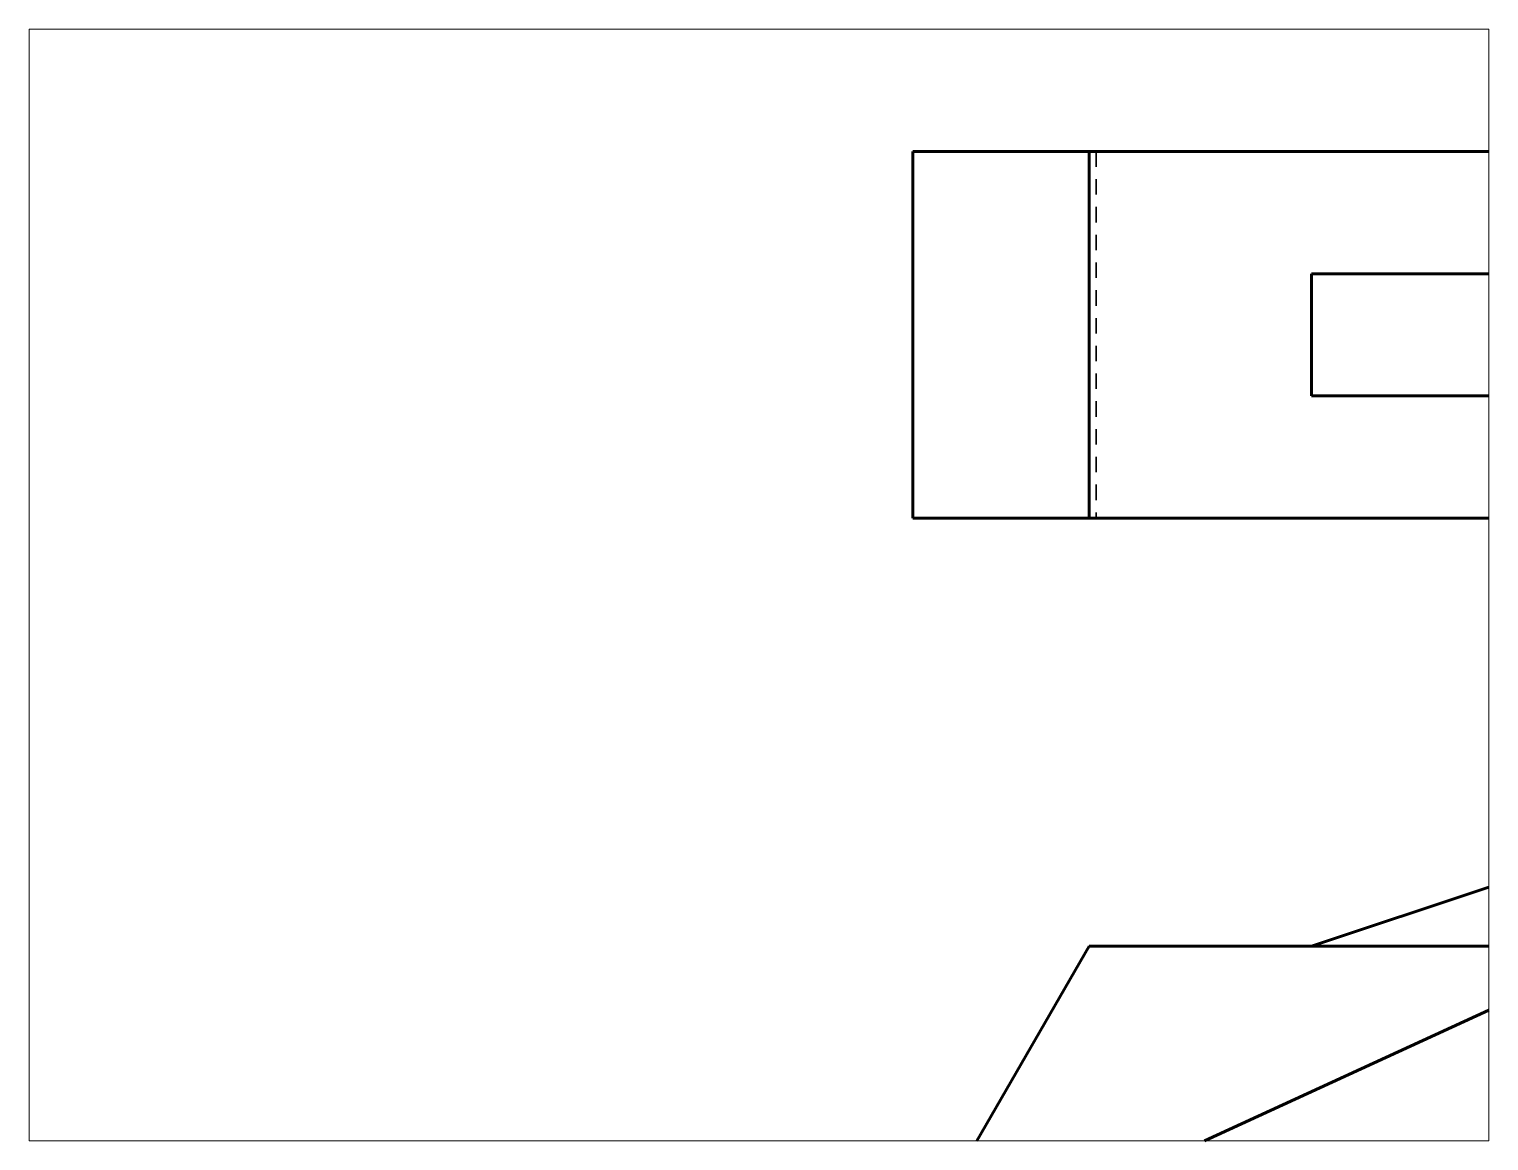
# Paper-space layout 'Layout2' of a CAD drawing. Header units: inches. Extents: x 1.05 to 9.45, y 0.8 to 7.2.
# The model-space entities are those that its viewports show. They can reach past a viewport. Long polylines and large blocks are cut down to what shows.
import ezdxf

# ---------------------------------------------------------------- set-up
doc = ezdxf.new("R2010")
doc.units = ezdxf.units.IN
doc.header["$MEASUREMENT"] = 0
doc.linetypes.add('HIDDEN2', pattern=[0.1875, 0.125, -0.0625])
doc.layers.add('HIDDEN', color=220, linetype='HIDDEN2', lineweight=30)
doc.layers.add('OBJECT', color=7, linetype='Continuous', lineweight=60)

msp = doc.modelspace()

# ---------------------------------------------------------------- linework, layer by layer
at = {"layer": 'HIDDEN'}
msp.add_line((3.56, 6.5), (3.56, 5), dxfattribs=at)
at = {"layer": 'OBJECT'}
for p, q in [((2.81, 5), (2.81, 6.5)), ((2.81, 6.5), (5.19, 6.5)), ((3.5317, 5), (3.5317, 6.5)), ((5.19, 5), (5.19, 6.5)), ((4.44, 5.5), (4.44, 6)), ((4.44, 6), (5.19, 6)), ((5.19, 5.5), (4.44, 5.5)), ((2.81, 5), (5.19, 5)), ((4.44, 3.25), (5.19, 3.5)), ((5.19, 3.25), (5.19, 3.5)), ((2.81, 2), (3.5317, 3.25)), ((3.5317, 3.25), (5.19, 3.25)), ((5.19, 3.25), (5.19, 3)), ((5.19, 3), (3.56, 2.25))]:
    msp.add_line(p, q, dxfattribs=at)

psp = doc.layouts.new('Layout2')

# ---------------------------------------------------------------- viewports
at = {"layer": 'OBJECT'}
psp.add_viewport(center=(5.25, 4), size=(8.4, 6.4), view_center_point=(2.1816, 4.727), view_height=4.546312, dxfattribs=at)

doc.saveas('drawing.dxf')
